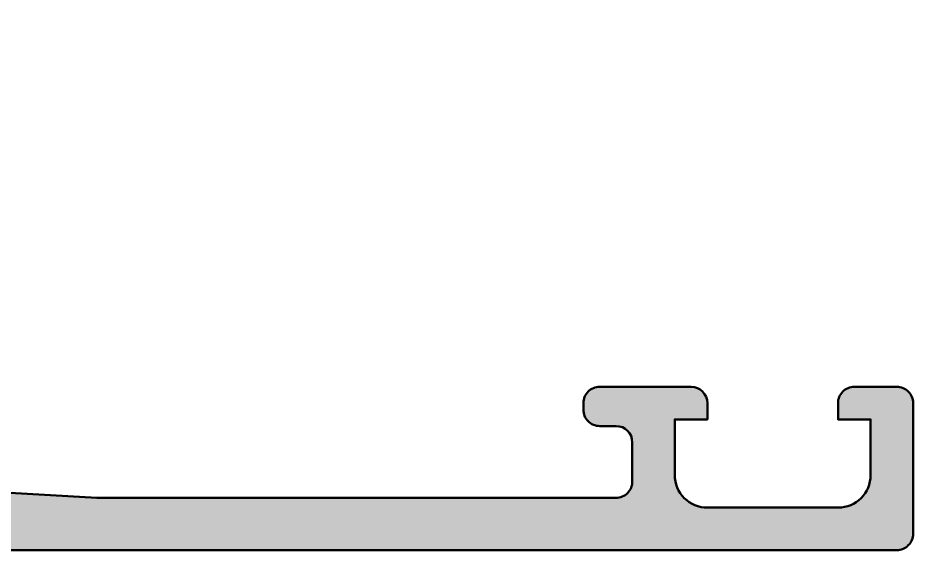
# Model space of a CAD drawing. Extents: x 0 to 84, y 0.1 to 89.9.
# Drawn here: x 56.58 to 84, y 0.1 to 16.4 of the extents above; entities that cross this region are included whole.
import ezdxf

# ---------------------------------------------------------------- set-up
doc = ezdxf.new("R2010")
doc.units = 0
doc.layers.add('0S-Alu contour', color=7, linetype='Continuous', lineweight=50)
doc.layers.add('0S-Alu hatch', color=252, linetype='Continuous', lineweight=25)

# ---------------------------------------------------------------- blocks, each defined once
blk = doc.blocks.new('345220__91CA833C_4B4B_461D_BCA8_059D7FA951DE_')
at = {"layer": '0S-Alu hatch'}
h = blk.add_hatch(color=256, dxfattribs=at)
edge = h.paths.add_edge_path()
edge.add_line((0.5, 0.0999999999999949), (83.49998474121092, 0.0999999999999949))
edge.add_arc((83.49998838056757, 0.5999963606433604), 0.4999963606566106, 269.9995829574139, 360.0004170428646)
edge.add_line((83.99998474121094, 0.5999999999999949), (83.99998474121094, 4.599999999999994))
edge.add_arc((83.49998838056759, 4.600003639356642), 0.4999963606565962, 359.9995829571354, 450.0004170425878)
edge.add_line((83.49998474121092, 5.099999999999993), (82.19996643066408, 5.099999999999994))
edge.add_arc((82.1999461757274, 4.600050770347191), 0.4999492300631067, 89.99767871952724, 180.0058184440998)
edge.add_line((81.69999694824217, 4.599999999999994), (81.69999694824217, 4.099999999999994))
edge.add_line((81.69999694824217, 4.099999999999994), (82.69999694824219, 4.099999999999994))
edge.add_line((82.69999694824219, 4.099999999999994), (82.69999694824219, 2.400003051757837))
edge.add_ellipse((81.6999537697426, 2.400046230257392), major_axis=(-1.000043179431732, 0), ratio=1, start_angle=90.00247383897351, end_angle=179.9975261609891, ccw=False)
edge.add_line((81.69999694824217, 1.400003051757811), (77.69996643066408, 1.400003051757807))
edge.add_ellipse((77.69994969853458, 2.399955803026472), major_axis=(-0.9999527514086533, 0), ratio=1, start_angle=-0.002707280691993219, end_angle=90.0009587257008, ccw=False)
edge.add_line((76.6999969482422, 2.400003051757808), (76.69999694824219, 4.099999999999994))
edge.add_line((76.69999694824219, 4.099999999999994), (77.69999694824217, 4.099999999999994))
edge.add_line((77.69999694824217, 4.099999999999994), (77.69999694824217, 4.599999999999994))
edge.add_arc((77.1999482124682, 4.599951264226005), 0.5000487381489312, 0.0055841639549441, 89.99441583599489)
edge.add_line((77.19999694824217, 5.099999999999992), (74.39997863769531, 5.099999999999994))
edge.add_arc((74.39996483771063, 4.600013799984677), 0.4999862002057619, 89.99841859459399, 180.0015814054484)
edge.add_line((73.89997863769531, 4.599999999999972), (73.89997863769531, 4.400003051757827))
edge.add_arc((74.39996575611914, 4.399990170181632), 0.499987118589771, 179.9985238419079, 270.001476157926)
edge.add_line((74.39997863769531, 3.900003051757801), (74.89997863769531, 3.900003051757807))
edge.add_ellipse((74.89997589682771, 3.400000310890209), major_axis=(-0.5000027408751107, 0), ratio=1, start_angle=180.0003140784808, end_angle=269.9996859214303, ccw=False)
edge.add_line((75.39997863769531, 3.400003051757809), (75.39997863769531, 2.199998474121066))
edge.add_ellipse((74.89998227705196, 2.199994834764428), major_axis=(-0.4999963606565962, 0), ratio=1, start_angle=89.99958295741379, end_angle=180.0004170428646, ccw=False)
edge.add_line((74.89997863769533, 1.699998474121077), (58.99997711181643, 1.699998474121088))
edge.add_line((58.99997711181643, 1.699998474121088), (52.94294357299803, 2.046113586425775))
edge.add_ellipse((52.99997159810109, 3.044476820800782), major_axis=(-0.9999906716559313, 0), ratio=1, start_angle=-0.0006706298242988851, end_angle=86.7307306479895, ccw=False)
edge.add_line((51.99998092651366, 3.044488525390624), (51.99998092651369, 10.19999847412109))
edge.add_ellipse((52.49998092651368, 10.19999847412109), major_axis=(-0.4999999999999929, 0), ratio=1, start_angle=270.0000000000008, end_angle=360, ccw=False)
edge.add_line((52.49998092651367, 10.69999847412108), (53.49998092651368, 10.69999847412108))
edge.add_arc((53.49998092651368, 11.19999847412107), 0.4999999999999858, 270, 360)
edge.add_line((53.99998092651366, 11.19999847412107), (53.99998092651367, 12.6))
edge.add_ellipse((54.07881737305672, 12.86752059199312), major_axis=(-0.2788950563274382, 0), ratio=1, start_angle=-1.16458937409908, end_angle=73.58012358050661, ccw=False)
edge.add_line((53.79997992651367, 12.8731889999915), (53.79997992651367, 13.32678299999151))
edge.add_ellipse((54.07884802215683, 13.33244365946856), major_axis=(-0.2789255417371433, 0), ratio=1, start_angle=-73.57540544464632, end_angle=1.1628700728858803, ccw=False)
edge.add_line((53.99998092651367, 13.5999869999915), (53.99998092651367, 15.47999799999999))
edge.add_arc((53.69998092651366, 15.479998), 0.3000000000000114, 0, 89.99999999999864)
edge.add_line((53.69998092651367, 15.77999800000001), (52.72000660747087, 15.77999800000001))
edge.add_arc((52.72000660747087, 15.47999800000002), 0.2999999999999918, 90, 180)
edge.add_line((52.42000660747088, 15.47999800000001), (52.42000660747089, 12.72000000000001))
edge.add_ellipse((52.30000660747086, 12.72000000000002), major_axis=(-0.1200000000000259, 0), ratio=1, start_angle=89.9999999999967, end_angle=180, ccw=False)
edge.add_line((52.30000660747085, 12.6), (47.99998092651367, 12.6))
edge.add_ellipse((47.99998092651367, 13.1), major_axis=(-0.5000000000000107, 0), ratio=1, start_angle=0, end_angle=90.0000000000008, ccw=False)
edge.add_line((47.49998092651366, 13.1), (47.49998092651366, 13.79999999999999))
edge.add_line((47.49998092651366, 13.79999999999999), (48.88147638413604, 16.19282032302755))
edge.add_arc((48.76186114186538, 16.2618802153517), 0.1381197846483053, 330.0000000000005, 455.6225775507949)
edge.add_arc((49.23820416768748, 11.42339113815202), 5.000000000000176, 95.62257755079341, 162.2515836439296)
edge.add_ellipse((43.99998092651366, 13.09999999999984), major_axis=(-0.4999999999998383, 0), ratio=1, start_angle=90.00000000000159, end_angle=162.2515836439315, ccw=False)
edge.add_line((43.99998092651368, 12.6), (39.99999809265138, 12.6))
edge.add_ellipse((39.99999809265148, 13.1000000000001), major_axis=(-0.5000000000000977, 0), ratio=1, start_angle=17.748416356059124, end_angle=89.99999999998943, ccw=False)
edge.add_arc((34.76177485147767, 11.42339113815229), 4.999999999999907, 17.74841635607127, 84.37742244920743)
edge.add_arc((35.23811787729967, 16.26188021535171), 0.1381197846482989, 84.37742244920489, 209.9999999999969)
edge.add_line((35.118502635029, 16.19282032302757), (36.49999809265138, 13.8))
edge.add_line((36.49999809265138, 13.8), (36.49999809265138, 13.1))
edge.add_ellipse((35.99999809265137, 13.1), major_axis=(-0.5, 0), ratio=1, start_angle=90, end_angle=180, ccw=False)
edge.add_line((35.99999809265137, 12.6), (31.69997241169417, 12.6))
edge.add_ellipse((31.69997241169416, 12.72), major_axis=(-0.1199999999999957, 0), ratio=1, start_angle=0, end_angle=90.00000000000341, ccw=False)
edge.add_line((31.57997241169417, 12.72), (31.57997241169416, 15.47999799999999))
edge.add_arc((31.27997241169417, 15.47999799999999), 0.2999999999999971, 0, 90)
edge.add_line((31.27997241169417, 15.77999799999999), (30.29999809265138, 15.77999799999999))
edge.add_arc((30.29999809265138, 15.47999799999999), 0.3000000000000043, 90, 180)
edge.add_line((29.99999809265137, 15.47999799999999), (29.99999809265138, 13.59998699999148))
edge.add_ellipse((29.92113099700823, 13.33244365946855), major_axis=(-0.2789255417371328, 0), ratio=1, start_angle=178.8371299271148, end_angle=253.5754054446464, ccw=False)
edge.add_line((30.19999909265138, 13.3267829999915), (30.19999909265138, 12.87318899999148))
edge.add_ellipse((29.92116164610834, 12.86752059199311), major_axis=(-0.2788950563274272, 0), ratio=1, start_angle=106.4198764194926, end_angle=181.1645893740982, ccw=False)
edge.add_line((29.99999809265138, 12.6), (29.99999809265137, 11.19999847412109))
edge.add_arc((30.49999809265137, 11.19999847412109), 0.5000000000000036, 180, 270)
edge.add_line((30.49999809265137, 10.69999847412108), (31.49999809265138, 10.69999847412108))
edge.add_ellipse((31.49999809265138, 10.19999847412108), major_axis=(-0.5, 0), ratio=1, start_angle=180, end_angle=270, ccw=False)
edge.add_line((31.99999809265138, 10.19999847412108), (31.99999809265138, 3.044488525390621))
edge.add_ellipse((31.00000742106395, 3.044476820800784), major_axis=(-0.9999906716559287, 0), ratio=1, start_angle=93.2692693520097, end_angle=180.0006706298244, ccw=False)
edge.add_line((31.05703544616699, 2.046113586425778), (25, 1.699998474121088))
edge.add_line((25, 1.699998474121088), (9.100006103515623, 1.699998474121088))
edge.add_ellipse((9.100002464158987, 2.199994834764448), major_axis=(-0.4999963606566052, 0), ratio=1, start_angle=-0.000417042864683026, end_angle=90.00041704258638, ccw=False)
edge.add_line((8.600006103515627, 2.199998474121087), (8.600006103515625, 3.400003051757806))
edge.add_ellipse((9.100008844383234, 3.400000310890197), major_axis=(-0.5000027408751218, 0), ratio=1, start_angle=270.00031407857114, end_angle=359.99968592151924, ccw=False)
edge.add_line((9.100006103515621, 3.900003051757807), (9.600006103515623, 3.900003051757807))
edge.add_arc((9.600018985091806, 4.399990170181624), 0.4999871185897563, 269.9985238420723, 360.0014761580922)
edge.add_line((10.10000610351562, 4.400003051757809), (10.10000610351562, 4.599999999999992))
edge.add_arc((9.600019903500321, 4.600013799984693), 0.4999862002057468, 359.9984185945515, 450.0015814054076)
edge.add_line((9.600006103515621, 5.099999999999995), (6.799987792968749, 5.099999999999995))
edge.add_arc((6.800036528742742, 4.599951264226002), 0.5000487381489366, 90.00558416400746, 179.994415836045)
edge.add_line((6.29998779296875, 4.599999999999994), (6.29998779296875, 4.099999999999994))
edge.add_line((6.29998779296875, 4.099999999999994), (7.29998779296875, 4.099999999999994))
edge.add_line((7.29998779296875, 4.099999999999994), (7.299987792968751, 2.400003051757808))
edge.add_ellipse((6.300035042676397, 2.399955803026446), major_axis=(-0.9999527514086279, 0), ratio=1, start_angle=89.99904127429778, end_angle=180.0027072806921, ccw=False)
edge.add_line((6.300018310546877, 1.400003051757806), (2.29998779296875, 1.400003051757807))
edge.add_ellipse((2.300030971468325, 2.400046230257383), major_axis=(-1.000043179431727, 0), ratio=1, start_angle=0.00247383901108833, end_angle=89.99752616102683, ccw=False)
edge.add_line((1.29998779296875, 2.400003051757807), (1.29998779296875, 4.099999999999994))
edge.add_line((1.29998779296875, 4.099999999999994), (2.29998779296875, 4.099999999999994))
edge.add_line((2.29998779296875, 4.099999999999994), (2.29998779296875, 4.599999999999996))
edge.add_arc((1.80003856548356, 4.600050770347218), 0.4999492300630798, 359.9941815559002, 450.0023212804758)
edge.add_line((1.800018310546875, 5.099999999999994), (0.5000000000000014, 5.099999999999994))
edge.add_arc((0.4999963606433605, 4.600003639356633), 0.4999963606566059, 89.99958295741315, 180.0004170428646)
edge.add_line((-3e-16, 4.599999999999994), (0, 0.5999999999999948))
edge.add_arc((0.4999963606433596, 0.5999963606433545), 0.4999963606566047, 179.9995829571354, 270.0004170425868)
edge = h.paths.add_edge_path()
edge.add_line((33.39999389648437, 2.200006103515619), (33.39999389648437, 10.39999542236327))
edge.add_ellipse((33.89999389648437, 10.39999542236327), major_axis=(-0.5, 0), ratio=1, start_angle=270, end_angle=360, ccw=False)
edge.add_line((33.89999389648437, 10.89999542236327), (50.09998703002929, 10.89999542236327))
edge.add_ellipse((50.0999870300293, 10.39999542236327), major_axis=(-0.5, 0), ratio=1, start_angle=180, end_angle=270.0000000000008, ccw=False)
edge.add_line((50.59998703002929, 10.39999542236327), (50.59998703002929, 2.200006103515619))
edge.add_ellipse((50.0999870300293, 2.200006103515619), major_axis=(-0.5, 0), ratio=1, start_angle=90, end_angle=180, ccw=False)
edge.add_line((50.0999870300293, 1.700006103515619), (33.89999389648437, 1.70000610351562))
edge.add_ellipse((33.89999389648437, 2.20000610351562), major_axis=(-0.5, 0), ratio=1, start_angle=0, end_angle=90, ccw=False)
at = {"layer": '0S-Alu contour', "color": 7}
for points in [[(77.19999694824217, 5.099999999999992), (74.39997863769531, 5.099999999999994)], [(83.49998474121092, 5.099999999999993), (82.19996643066408, 5.099999999999994)], [(73.89997863769531, 4.599999999999972), (73.89997863769531, 4.400003051757827)], [(76.6999969482422, 2.400003051757808), (76.69999694824219, 4.099999999999994), (77.69999694824217, 4.099999999999994), (77.69999694824217, 4.599999999999994)], [(81.69999694824217, 4.599999999999994), (81.69999694824217, 4.099999999999994), (82.69999694824219, 4.099999999999994), (82.69999694824219, 2.400003051757837)], [(83.99998474121094, 0.5999999999999949), (83.99998474121094, 4.599999999999994)], [(74.39997863769531, 3.900003051757801), (74.89997863769531, 3.900003051757807)], [(75.39997863769531, 3.400003051757809), (75.39997863769531, 2.199998474121066)], [(74.89997863769533, 1.699998474121077), (58.99997711181643, 1.699998474121088), (52.94294357299803, 2.046113586425775)], [(81.69999694824217, 1.400003051757811), (77.69996643066408, 1.400003051757807)], [(0.5, 0.0999999999999949), (83.49998474121092, 0.0999999999999949)]]:
    blk.add_lwpolyline(points, dxfattribs=at)
for centre, radius, start, end in [((74.39996483771063, 4.600013799984677), 0.4999862002057619, 89.99841859459399, 180.0015814054484), ((77.1999482124682, 4.599951264226005), 0.5000487381489312, 0.0055841639549441, 89.99441583599489), ((82.1999461757274, 4.600050770347191), 0.4999492300631067, 89.99767871952724, 180.0058184440998), ((83.49998838056759, 4.600003639356642), 0.4999963606565962, 359.9995829571354, 90.00041704258778), ((74.39996575611914, 4.399990170181632), 0.499987118589771, 179.9985238419079, 270.001476157926), ((83.49998838056757, 0.5999963606433604), 0.4999963606566106, 269.9995829574139, 0.0004170428646345)]:
    blk.add_arc(centre, radius, start, end, dxfattribs=at)
at = {"layer": '0S-Alu contour', "color": 7, "extrusion": (0, 0, -1)}
for centre, radius, start, end in [((-74.89997589682771, 3.400000310890209), 0.5000027408751107, 90.00031407856972, 179.9996859215192), ((-74.89998227705196, 2.199994834764428), 0.4999963606565962, 179.9995829571354, 270.0004170425862), ((-77.69994969853458, 2.399955803026472), 0.9999527514086533, 269.9990412742992, 0.002707280692036), ((-81.6999537697426, 2.400046230257392), 1.000043179431732, 180.002473839011, 269.9975261610265)]:
    blk.add_arc(centre, radius, start, end, dxfattribs=at)
blk = doc.blocks.new('430530__531B2320_D36C_4E20_A150_8F8BF6ED7DEF_')
at = {"layer": '0S-Alu contour', "color": 7}
blk.add_blockref('345220__91CA833C_4B4B_461D_BCA8_059D7FA951DE_', (0, 0), dxfattribs=at)

msp = doc.modelspace()

# ---------------------------------------------------------------- block references
at = {"layer": '0S-Alu contour', "color": 7}
msp.add_blockref('430530__531B2320_D36C_4E20_A150_8F8BF6ED7DEF_', (0, 0), dxfattribs=at)

doc.saveas('drawing.dxf')
